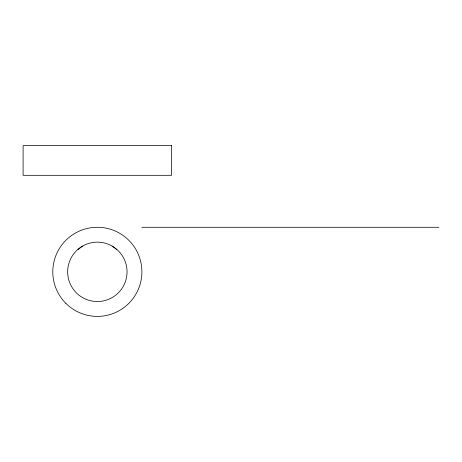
<?xml version="1.0" encoding="UTF-8"?>
<svg xmlns="http://www.w3.org/2000/svg" width="462" height="462" viewBox="0 0 462 462"><rect width="100%" height="100%" fill="white"/><g stroke="black" fill="none" stroke-linecap="round" stroke-linejoin="round"><path stroke-width="0.69" d="M78.009 249.561L82.502 246.119A29.701 29.701 0 0 1 127.05 271.835A29.701 29.701 0 0 1 82.502 297.557A29.701 29.701 0 0 1 82.502 246.119M141.898 227.287L438.9 227.287M112.202 246.119L116.69 249.561M171.598 145.611L23.1 145.611L23.1 175.312L171.598 175.312L171.598 145.611M65.847 303.338A44.548 44.548 0 0 0 140.384 283.368A44.548 44.548 0 0 0 85.822 228.805A44.548 44.548 0 0 0 65.847 303.338"/></g></svg>
